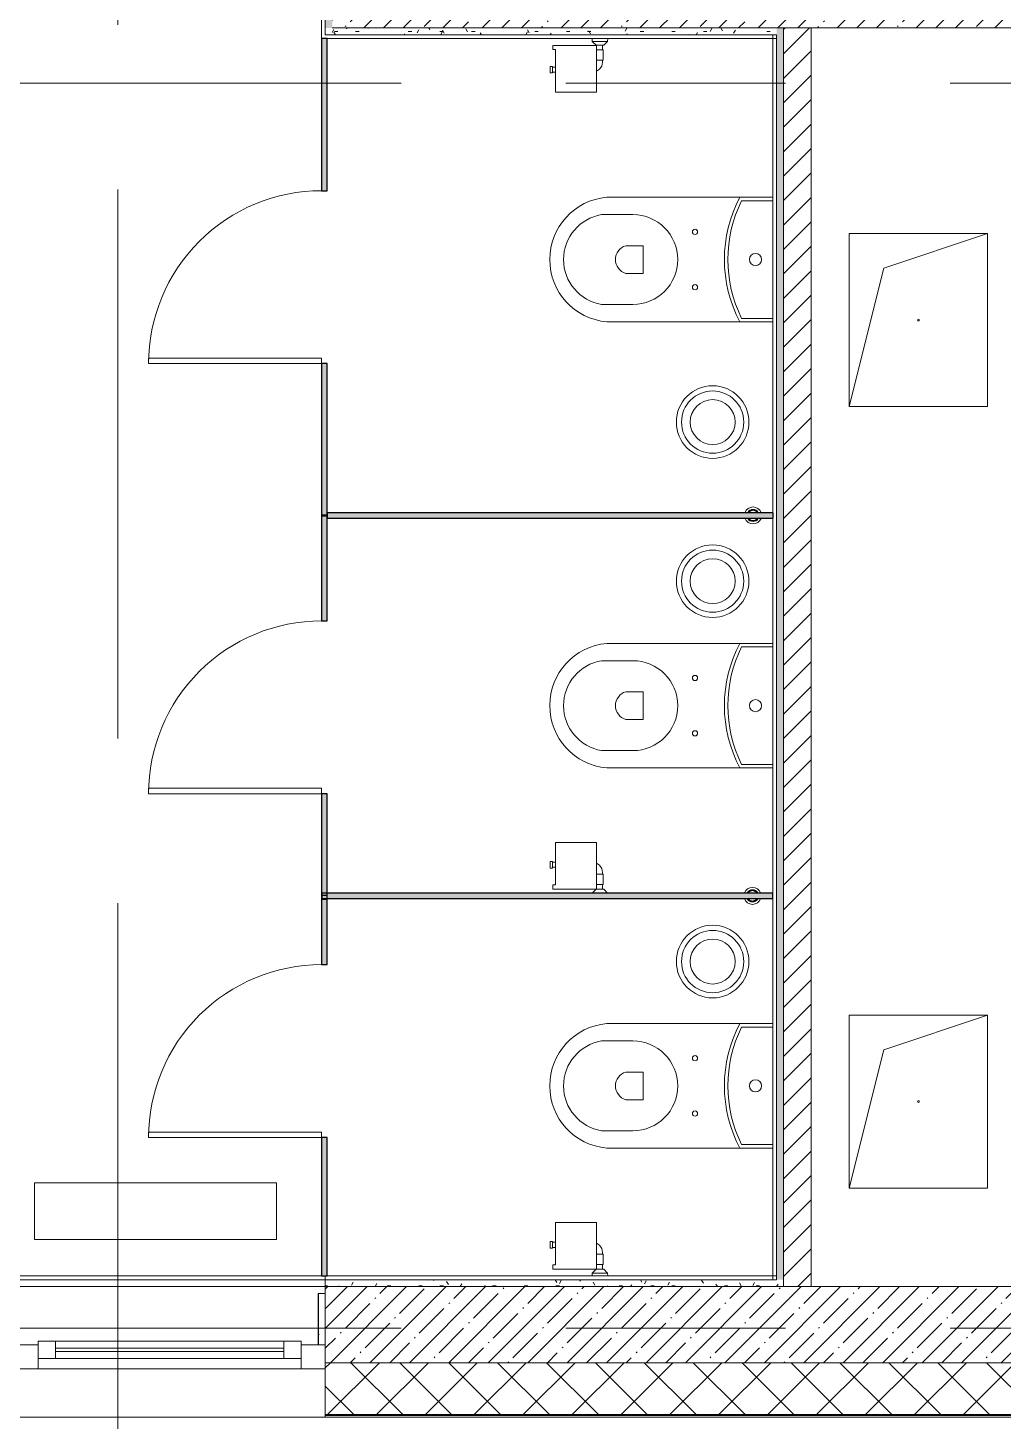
# Model space of a CAD drawing. Header units: millimetres. Extents: x 35881 to 234190, y -8553 to 29063.
# Drawn here: x 66200 to 69020, y -269 to 3760 of the extents above; entities that cross this region are included whole.
import ezdxf

# ---------------------------------------------------------------- set-up
doc = ezdxf.new("R2010")
doc.units = ezdxf.units.MM
doc.linetypes.add('Осевая', pattern=[3175, 635, -476.25, 1587.5, -476.25])
for name, color, linetype, lineweight in [('A-DETL-GENF', 7, 'Continuous', 9), ('A-DOOR', 7, 'Continuous', 9), ('A-GENM', 7, 'Continuous', 9), ('A-GENM-1', 7, 'Continuous', 25), ('A-GLAZ', 7, 'Continuous', 9), ('A-GLAZ-1', 7, 'Continuous', 13), ('A-WALL', 7, 'Continuous', 9), ('I-WALL', 7, 'Continuous', 9), ('M-EQPM', 7, 'Continuous', 9), ('P-SANR-FIXT', 7, 'Continuous', 9), ('Оси', 7, 'Continuous', 9), ('Оси-2', 7, 'Осевая', 9)]:
    doc.layers.add(name, color=color, linetype=linetype, lineweight=lineweight)
for name, color, linetype, lineweight, true_color in [('A-WALL-1', 7, 'Continuous', 9, 0x3c3c3c), ('A-WALL-FNSH-1', 7, 'Continuous', 9, 0x3c3c3c), ('M-EQPM-1', 7, 'Continuous', 9, 0xd4d4d4)]:
    doc.layers.add(name, color=color, linetype=linetype, lineweight=lineweight, true_color=true_color)
pattern_1 = [(45, (0, 0), (-57.02463, 57.02463), []), (45, (57.025, 0), (-57.02463, 57.02463), [100.806, -20.161, 3.353, -16.808])]
pattern_2 = [(0, (0, 0), (121.92, 30.48), [10.058, -81.382, 10.058, -81.382, -487.68]), (0, (0, 0), (121.92, 30.48), [-182.88, 10.058, -172.822, 10.058, -81.382, -213.36]), (0, (0, 0), (121.92, 30.48), [-457.2, 10.058, -50.902, 10.058, -142.342]), (120, (45.72, 15.24), (-87.356454, 90.345817), [10.058, -81.382, 10.058, -81.382, -487.68]), (120, (45.72, 15.24), (-87.356454, 90.345817), [-182.88, 10.058, -172.822, 10.058, -81.382, -213.36]), (120, (45.72, 15.24), (-87.356454, 90.345817), [-457.2, 10.058, -50.902, 10.058, -142.342]), (240, (60.96, 76.2), (-34.563546, -120.825817), [10.058, -81.382, 10.058, -81.382, -487.68]), (240, (60.96, 76.2), (-34.563546, -120.825817), [-182.88, 10.058, -172.822, 10.058, -81.382, -213.36]), (240, (60.96, 76.2), (-34.563546, -120.825817), [-457.2, 10.058, -50.902, 10.058, -142.342])]

# ---------------------------------------------------------------- blocks, each defined once
blk = doc.blocks.new('120_Окно_СКБ_1Ст - 120_Окно_СКБ_1Ст 900х2500_h_-20664874-План размещения напольных электротехнических лючков и розеток 1 этажа в осях 12-23')
at = {"layer": 'A-GLAZ'}
for p, q in [((450, -57), (-450, -57)), ((-330, -107), (330, -107)), ((330, -117), (-330, -117)), ((-430, -127), (-380, -127)), ((380, -127), (430, -127))]:
    blk.add_line(p, q, dxfattribs=at)
at = {"layer": 'A-GLAZ-1'}
for p, q in [((-450, -127), (-450, -57)), ((-450, -57), (-380, -57)), ((-380, -57), (-380, -127)), ((380, -127), (380, -57)), ((380, -57), (450, -57)), ((450, -57), (450, -127)), ((380, -87), (-380, -87)), ((-380, -87), (-380, -137)), ((-330, -137), (-330, -87)), ((330, -137), (330, -87)), ((380, -137), (380, -87)), ((-380, -127), (-450, -127)), ((-380, -137), (380, -137)), ((450, -127), (380, -127))]:
    blk.add_line(p, q, dxfattribs=at)
blk = doc.blocks.new('131_Сантехническая перегородка_Дверь_ поз_4 - СД-1-30830986-План размещения напольных электротехнических лючков и розеток 1 этажа в осях 12-23')
at = {"layer": 'A-GENM'}
for points in [[(-190, -8), (250, -8), (250, 8), (-190, 8)], [(750, -8), (1190, -8), (1190, 8), (750, 8)]]:
    blk.add_hatch(color=256, dxfattribs=at).paths.add_polyline_path(points)
at = {"layer": 'A-DOOR'}
for p, q in [((266, 508), (250, 508)), ((250, 8), (250, 508)), ((266, 8), (266, 508)), ((266, 8), (250, 8))]:
    blk.add_line(p, q, dxfattribs=at)
blk.add_arc((250, 8), 500, 360, 90, dxfattribs=at)
at = {"layer": 'A-GENM-1'}
for p, q in [((250, 8), (-190, 8)), ((-190, 8), (-190, -8)), ((250, -8), (250, 8)), ((1190, 8), (750, 8)), ((750, 8), (750, -8)), ((1190, -8), (1190, 8)), ((-190, -8), (250, -8)), ((750, -8), (1190, -8))]:
    blk.add_line(p, q, dxfattribs=at)
blk = doc.blocks.new('131_Сантехническая перегородка_Дверь - СД-1-30819167-План размещения напольных электротехнических лючков и розеток 1 этажа в осях 12-23')
at = {"layer": 'A-GENM'}
for points in [[(0, -8), (305.2, -8), (305.2, 8), (0, 8)], [(805.2, -8), (1110.4, -8), (1110.4, 8), (805.2, 8)]]:
    blk.add_hatch(color=256, dxfattribs=at).paths.add_polyline_path(points)
at = {"layer": 'A-DOOR'}
for p, q in [((321.2, 508), (305.2, 508)), ((305.2, 8), (305.2, 508)), ((321.2, 8), (321.2, 508)), ((321.2, 8), (305.2, 8))]:
    blk.add_line(p, q, dxfattribs=at)
blk.add_arc((305.2, 8), 500, 360, 90, dxfattribs=at)
at = {"layer": 'A-GENM-1'}
for p, q in [((305.2, 8), (0, 8)), ((0, 8), (0, -8)), ((305.2, -8), (305.2, 8)), ((1110.4, 8), (805.2, 8)), ((805.2, 8), (805.2, -8)), ((1110.4, -8), (1110.4, 8)), ((0, -8), (305.2, -8)), ((805.2, -8), (1110.4, -8))]:
    blk.add_line(p, q, dxfattribs=at)
blk = doc.blocks.new('131_Сантехническая перегородка - СП-4-30819166-План размещения напольных электротехнических лючков и розеток 1 этажа в осях 12-23')
at = {"layer": 'A-GENM'}
blk.add_hatch(color=256, dxfattribs=at).paths.add_polyline_path([(1330, 8), (39.9, 8), (39.9, -8), (1330, -8)])
at = {"layer": 'A-GENM', "flags": 128}
for points in [[(111.4, 8), (111, 8.5), (110.7, 9), (110.3, 9.5), (109.9, 9.9), (109.5, 10.4), (109.1, 10.8), (108.6, 11.2), (108.2, 11.6), (107.7, 12), (107.2, 12.3), (106.7, 12.7), (106.2, 13), (105.7, 13.3), (105.2, 13.6), (104.6, 13.8), (104, 14), (103.5, 14.3), (102.9, 14.4), (102.3, 14.6), (101.7, 14.7), (101.1, 14.9), (100.6, 14.9), (100, 15), (99.4, 15.1), (98.7, 15.1), (98.1, 15.1), (97.5, 15), (96.9, 15), (96.3, 14.9), (95.8, 14.8), (95.2, 14.7), (94.6, 14.5), (94, 14.4), (93.4, 14.2), (92.9, 13.9), (92.3, 13.7), (91.8, 13.4), (91.2, 13.2), (90.7, 12.9), (90.2, 12.5), (89.7, 12.2), (89.2, 11.8), (88.8, 11.4), (88.3, 11), (87.9, 10.6), (87.5, 10.2), (87.1, 9.7), (86.7, 9.3), (86.3, 8.8), (86, 8.3), (85.8, 8)], [(85.8, -8), (86.1, -8.5), (86.5, -9), (86.9, -9.5), (87.2, -9.9), (87.6, -10.4), (88.1, -10.8), (88.5, -11.2), (89, -11.6), (89.4, -12), (89.9, -12.3), (90.4, -12.7), (90.9, -13), (91.5, -13.3), (92, -13.6), (92.6, -13.8), (93.1, -14), (93.7, -14.3), (94.3, -14.4), (94.8, -14.6), (95.4, -14.7), (96, -14.9), (96.6, -14.9), (97.2, -15), (97.8, -15.1), (98.4, -15.1), (99, -15.1), (99.6, -15), (100.2, -15), (100.8, -14.9), (101.4, -14.8), (102, -14.7), (102.6, -14.5), (103.2, -14.4), (103.7, -14.2), (104.3, -13.9), (104.8, -13.7), (105.4, -13.4), (105.9, -13.2), (106.4, -12.9), (106.9, -12.5), (107.4, -12.2), (107.9, -11.8), (108.4, -11.4), (108.8, -11), (109.3, -10.6), (109.7, -10.2), (110.1, -9.7), (110.5, -9.3), (110.8, -8.8), (111.2, -8.3), (111.4, -8)]]:
    blk.add_lwpolyline(points, dxfattribs=at)
at = {"layer": 'A-GENM'}
for radius, start, end in [(24.6, 19.9113, 160.0887), (17.6, 28.9731, 151.0269), (15.1, 78.8699, 146.2189), (15.1, 33.7811, 53.124), (24.6, 199.9113, 340.0887), (17.6, 208.9731, 331.0269), (15.1, 213.7811, 233.124), (15.1, 258.8699, 326.2189)]:
    blk.add_arc((98.6, 0), radius, start, end, dxfattribs=at)
at = {"layer": 'A-GENM-1'}
for p, q in [((1330, 8), (39.9, 8)), ((39.9, 8), (39.9, -8)), ((1330, -8), (1330, 8)), ((39.9, -8), (1330, -8))]:
    blk.add_line(p, q, dxfattribs=at)
blk = doc.blocks.new('131_Сантехническая перегородка - СП-4-29831414-План размещения напольных электротехнических лючков и розеток 1 этажа в осях 12-23')
at = {"layer": 'A-GENM'}
blk.add_hatch(color=256, dxfattribs=at).paths.add_polyline_path([(1330, 8), (25.5, 8), (25.5, -8), (1330, -8)])
at = {"layer": 'A-GENM', "flags": 128}
for points in [[(97, 8), (96.7, 8.5), (96.3, 9), (95.9, 9.5), (95.5, 9.9), (95.1, 10.4), (94.7, 10.8), (94.3, 11.2), (93.8, 11.6), (93.3, 12), (92.9, 12.3), (92.4, 12.7), (91.8, 13), (91.3, 13.3), (90.8, 13.6), (90.2, 13.8), (89.7, 14), (89.1, 14.3), (88.5, 14.4), (88, 14.6), (87.4, 14.7), (86.8, 14.9), (86.2, 14.9), (85.6, 15), (85, 15.1), (84.4, 15.1), (83.8, 15.1), (83.2, 15), (82.6, 15), (82, 14.9), (81.4, 14.8), (80.8, 14.7), (80.2, 14.5), (79.6, 14.4), (79.1, 14.2), (78.5, 13.9), (77.9, 13.7), (77.4, 13.4), (76.9, 13.2), (76.4, 12.9), (75.8, 12.5), (75.3, 12.2), (74.9, 11.8), (74.4, 11.4), (74, 11), (73.5, 10.6), (73.1, 10.2), (72.7, 9.7), (72.3, 9.3), (72, 8.8), (71.6, 8.3), (71.4, 8)], [(71.4, -8), (71.8, -8.5), (72.1, -9), (72.5, -9.5), (72.9, -9.9), (73.3, -10.4), (73.7, -10.8), (74.1, -11.2), (74.6, -11.6), (75.1, -12), (75.6, -12.3), (76.1, -12.7), (76.6, -13), (77.1, -13.3), (77.6, -13.6), (78.2, -13.8), (78.7, -14), (79.3, -14.3), (79.9, -14.4), (80.5, -14.6), (81.1, -14.7), (81.6, -14.9), (82.2, -14.9), (82.8, -15), (83.4, -15.1), (84, -15.1), (84.6, -15.1), (85.2, -15), (85.8, -15), (86.4, -14.9), (87, -14.8), (87.6, -14.7), (88.2, -14.5), (88.8, -14.4), (89.4, -14.2), (89.9, -13.9), (90.5, -13.7), (91, -13.4), (91.6, -13.2), (92.1, -12.9), (92.6, -12.5), (93.1, -12.2), (93.6, -11.8), (94, -11.4), (94.5, -11), (94.9, -10.6), (95.3, -10.2), (95.7, -9.7), (96.1, -9.3), (96.5, -8.8), (96.8, -8.3), (97, -8)]]:
    blk.add_lwpolyline(points, dxfattribs=at)
at = {"layer": 'A-GENM'}
for radius, start, end in [(24.6, 19.9113, 160.0887), (17.6, 28.9731, 151.0269), (15.1, 78.8699, 146.2189), (15.1, 33.7811, 53.124), (24.6, 199.9113, 340.0887), (17.6, 208.9731, 331.0269), (15.1, 213.7811, 233.124), (15.1, 258.8699, 326.2189)]:
    blk.add_arc((84.2, 0), radius, start, end, dxfattribs=at)
at = {"layer": 'A-GENM-1'}
for p, q in [((1330, 8), (25.5, 8)), ((25.5, 8), (25.5, -8)), ((1330, -8), (1330, 8)), ((25.5, -8), (1330, -8))]:
    blk.add_line(p, q, dxfattribs=at)
blk = doc.blocks.new('GM_Отверстие прямоугольное _в плите_ - Отверстие-21609437-План размещения напольных электротехнических лючков и розеток 1 этажа в осях 12-23')
at = {"layer": 'A-GENM'}
for p, q in [((-200, -250), (-200, 250)), ((-200, 250), (200, 250)), ((200, 250), (-200, 250)), ((-200, 250), (-200, -250)), ((-100, 150), (200, 250)), ((200, 250), (200, -250)), ((200, -250), (200, 250)), ((-200, -250), (-100, 150)), ((200, -250), (-200, -250)), ((-200, -250), (200, -250))]:
    blk.add_line(p, q, dxfattribs=at)
for start, end in [(360, 180), (180, 360)]:
    blk.add_arc((0, 0), 2.5, start, end, dxfattribs=at)
blk = doc.blocks.new('radiator_prado_classic_z_tip_30_po exemplyaru - Classic Z Тип 30-500-30677900-План размещения напольных электротехнических лючков и розеток 1 этажа в осях 12-23')
at = {"layer": 'M-EQPM-1'}
for p, q in [((0, 228), (0, 64)), ((700, 228), (0, 228)), ((700, 64), (700, 228)), ((0, 64), (700, 64))]:
    blk.add_line(p, q, dxfattribs=at)
blk = doc.blocks.new('WC Seat_2 with Cistern-Wall Based - 640 x 360mm-30580118-План размещения напольных электротехнических лючков и розеток 1 этажа в осях 12-23')
at = {"layer": 'P-SANR-FIXT'}
for p, q in [((-55, 485.5), (-55, 100.5)), ((-5, 410.5), (-5, 500.5)), ((255, 500.5), (255, 410.5)), ((305, 100.5), (305, 485.5)), ((85, 430.5), (85, 380.5)), ((165, 380.5), (165, 430.5)), ((85, 380.5), (165, 380.5)), ((-55, 100.5), (-55, 5.5)), ((-45, 5.5), (-45, 95.6)), ((295, 95.6), (295, 5.5)), ((305, 5.5), (305, 100.5))]:
    blk.add_line(p, q, dxfattribs=at)
for centre, radius, start, end in [((125, 469.8), 180.7, 4.9791, 175.0209), ((125, 478.7), 131.8, 9.5273, 170.4727), ((125, 418.8), 41.7, 16.2602, 163.7398), ((125, 410.5), 130, 180, 360), ((45, 230.5), 7.5, 0, 180), ((45, 230.5), 7.5, 180, 360), ((205, 230.5), 7.5, 0, 180), ((205, 230.5), 7.5, 180, 360), ((125, -237), 382.5, 61.9275, 118.0725), ((125, -247), 382.5, 63.6122, 116.3878), ((125, 55.5), 17.5, 0, 180), ((125, 55.5), 17.5, 180, 360)]:
    blk.add_arc(centre, radius, start, end, dxfattribs=at)
blk = doc.blocks.new('мусорная корзина - Round_ Metal-30590745-План размещения напольных электротехнических лючков и розеток 1 этажа в осях 12-23')
at = {"layer": 'P-SANR-FIXT'}
for radius, start, end in [(105, 0, 180), (90, 360, 180), (65, 0, 180), (105, 180, 360), (90, 180, 360), (65, 180, 360)]:
    blk.add_arc((0, 0), radius, start, end, dxfattribs=at)
blk = doc.blocks.new('131_Сантехническая перегородка_Дверь_сдвиг_ - СД-1-30823593-План размещения напольных электротехнических лючков и розеток 1 этажа в осях 12-23')
at = {"layer": 'A-GENM'}
for points in [[(0, -8), (400, -8), (400, 8), (0, 8)], [(900, -8), (1100, -8), (1100, 8), (900, 8)]]:
    blk.add_hatch(color=256, dxfattribs=at).paths.add_polyline_path(points)
at = {"layer": 'A-DOOR'}
for p, q in [((416, 508), (400, 508)), ((400, 8), (400, 508)), ((416, 8), (416, 508)), ((416, 8), (400, 8))]:
    blk.add_line(p, q, dxfattribs=at)
blk.add_arc((400, 8), 500, 360, 90, dxfattribs=at)
at = {"layer": 'A-GENM-1'}
for p, q in [((400, 8), (0, 8)), ((0, 8), (0, -8)), ((400, -8), (400, 8)), ((1100, 8), (900, 8)), ((900, 8), (900, -8)), ((1100, -8), (1100, 8)), ((0, -8), (400, -8)), ((900, -8), (1100, -8))]:
    blk.add_line(p, q, dxfattribs=at)
blk = doc.blocks.new('Sanitary_Toilet-Accessories_Gessi_Wall-mounted-paper-roll-holder-65449 - Chrome-30913797-План размещения напольных электротехнических лючков и розеток 1 этажа в осях 12-23')
at = {"layer": 'A-DETL-GENF'}
for p, q in [((67725.5, 1347.5), (67725.5, 1404.7)), ((67725.5, 1404.7), (67844.5, 1404.7)), ((67844.5, 1404.7), (67844.5, 1344.4)), ((67710.5, 1330.5), (67710.5, 1349.5)), ((67710.5, 1349.5), (67716.5, 1349.5)), ((67716.5, 1330.5), (67710.5, 1330.5)), ((67716.5, 1349.5), (67716.5, 1347.5)), ((67716.5, 1347.5), (67716.5, 1332.5)), ((67716.5, 1347.5), (67725.5, 1347.5)), ((67725.5, 1332.5), (67716.5, 1332.5)), ((67716.5, 1332.5), (67716.5, 1330.5)), ((67725.5, 1332.5), (67725.5, 1347.5)), ((67725.5, 1281.7), (67725.5, 1332.5)), ((67844.5, 1269), (67844.5, 1344.4)), ((67844.5, 1344.4), (67852.9, 1338.9)), ((67852.9, 1338.9), (67859.3, 1329.3)), ((67861.5, 1312.5), (67844.5, 1312.5)), ((67859.3, 1329.3), (67861.5, 1318)), ((67861.5, 1318), (67861.5, 1312.5)), ((67861.5, 1312.5), (67863, 1312.5)), ((67863, 1312.5), (67863, 1282.5)), ((67718, 1269.7), (67718, 1281.7)), ((67718, 1281.7), (67725.5, 1281.7)), ((67844.5, 1269.7), (67718, 1269.7)), ((67831.6, 1258), (67843, 1269)), ((67843, 1269), (67846.5, 1269)), ((67861.5, 1282.5), (67844.5, 1282.5)), ((67846.5, 1269), (67844.5, 1269.7)), ((67844.5, 1269), (67863, 1269)), ((67863, 1282.5), (67861.5, 1282.5)), ((67861.5, 1282.5), (67861.5, 1269)), ((67861.5, 1269), (67865, 1269)), ((67865, 1269), (67876.4, 1258))]:
    blk.add_line(p, q, dxfattribs=at)
blk = doc.blocks.new('Sanitary_Toilet-Accessories_Gessi_Wall-mounted-paper-roll-holder-65449 - Chrome-V234-План размещения напольных электротехнических лючков и розеток 1 этажа в осях 12-23')
at = {"layer": 'A-DETL-GENF'}
for p, q in [((67725.5, 248.5), (67725.5, 305.7)), ((67725.5, 305.7), (67844.5, 305.7)), ((67844.5, 305.7), (67844.5, 245.4)), ((67710.5, 231.5), (67710.5, 250.5)), ((67710.5, 250.5), (67716.5, 250.5)), ((67716.5, 250.5), (67716.5, 248.5)), ((67716.5, 248.5), (67716.5, 233.5)), ((67716.5, 248.5), (67725.5, 248.5)), ((67725.5, 233.5), (67725.5, 248.5)), ((67844.5, 170), (67844.5, 245.4)), ((67844.5, 245.4), (67852.9, 239.9)), ((67716.5, 231.5), (67710.5, 231.5)), ((67725.5, 233.5), (67716.5, 233.5)), ((67716.5, 233.5), (67716.5, 231.5)), ((67725.5, 182.7), (67725.5, 233.5)), ((67861.5, 213.5), (67844.5, 213.5)), ((67852.9, 239.9), (67859.3, 230.3)), ((67859.3, 230.3), (67861.5, 219)), ((67861.5, 219), (67861.5, 213.5)), ((67861.5, 213.5), (67863, 213.5)), ((67863, 213.5), (67863, 183.5)), ((67718, 170.7), (67718, 182.7)), ((67718, 182.7), (67725.5, 182.7)), ((67844.5, 170.7), (67718, 170.7)), ((67831.6, 159), (67843, 170)), ((67843, 170), (67846.5, 170)), ((67861.5, 183.5), (67844.5, 183.5)), ((67846.5, 170), (67844.5, 170.7)), ((67844.5, 170), (67863, 170)), ((67863, 183.5), (67861.5, 183.5)), ((67861.5, 183.5), (67861.5, 170)), ((67861.5, 170), (67865, 170)), ((67865, 170), (67876.4, 159)), ((67831.5, 151), (67831.6, 159)), ((67876.4, 159), (67831.6, 159)), ((67876.4, 159), (67876.5, 151))]:
    blk.add_line(p, q, dxfattribs=at)
blk = doc.blocks.new('Sanitary_Toilet-Accessories_Gessi_Wall-mounted-paper-roll-holder-65449 - Chrome-V235-План размещения напольных электротехнических лючков и розеток 1 этажа в осях 12-23')
at = {"layer": 'A-DETL-GENF'}
for p, q in [((69685.5, 305.7), (69685.5, 245.4)), ((69804.5, 305.7), (69685.5, 305.7)), ((69804.5, 248.5), (69804.5, 305.7)), ((69685.5, 245.4), (69677.1, 239.9)), ((69685.5, 170), (69685.5, 245.4)), ((69804.5, 233.5), (69804.5, 248.5)), ((69813.5, 248.5), (69804.5, 248.5)), ((69813.5, 250.5), (69813.5, 248.5)), ((69819.5, 250.5), (69813.5, 250.5)), ((69813.5, 248.5), (69813.5, 233.5)), ((69819.5, 231.5), (69819.5, 250.5)), ((69667, 213.5), (69667, 183.5)), ((69668.5, 213.5), (69667, 213.5)), ((69670.7, 230.3), (69668.5, 219)), ((69668.5, 219), (69668.5, 213.5)), ((69668.5, 213.5), (69685.5, 213.5)), ((69677.1, 239.9), (69670.7, 230.3)), ((69804.5, 233.5), (69813.5, 233.5)), ((69804.5, 182.7), (69804.5, 233.5)), ((69813.5, 233.5), (69813.5, 231.5)), ((69813.5, 231.5), (69819.5, 231.5)), ((69665, 170), (69653.6, 159)), ((69668.5, 170), (69665, 170)), ((69667, 183.5), (69668.5, 183.5)), ((69685.5, 170), (69667, 170)), ((69668.5, 183.5), (69685.5, 183.5)), ((69668.5, 183.5), (69668.5, 170)), ((69683.5, 170), (69685.5, 170.7)), ((69687, 170), (69683.5, 170)), ((69685.5, 170.7), (69812, 170.7)), ((69698.4, 159), (69687, 170)), ((69812, 182.7), (69804.5, 182.7)), ((69812, 170.7), (69812, 182.7)), ((69653.6, 159), (69653.5, 151)), ((69653.6, 159), (69698.4, 159)), ((69698.5, 151), (69698.4, 159))]:
    blk.add_line(p, q, dxfattribs=at)

msp = doc.modelspace()

# ---------------------------------------------------------------- hatches: boundary and pattern name
at = {"layer": 'A-WALL'}
h = msp.add_hatch(dxfattribs=at)
h.set_pattern_fill('FP_17', color=256, style=0, pattern_type=2)
h.set_pattern_definition([(45, (0, 0), (-70.71068, 70.71068), []), (135, (0, 0), (-70.71068, -70.71068), [])])
h.paths.add_polyline_path([(75358.8, -250), (75700, -250), (75700, -100), (73980, -100), (73980, -250), (74631.4, -250)])
h.paths.add_polyline_path([(70660, -250), (70660, -100), (67060, -100), (67060, -250), (70267, -250)])
h.paths.add_polyline_path([(72280, -250), (72280, -100), (71560, -100), (71560, -250), (71721.8, -250)])
h.paths.add_polyline_path([(65160, -250), (66160, -250), (66160, -100), (65160, -100)])
h.paths.add_polyline_path([(63710, -250), (64260, -250), (64260, -100), (63710, -100)])
h.paths.add_polyline_path([(61410, -250), (61610, -250), (61610, -100), (60910, -100), (60910, -250)])
h.paths.add_polyline_path([(60010, -250), (60010, -100), (59260, -100), (59260, -250)])
h.paths.add_polyline_path([(57160, -250), (57160, -100), (56410, -100), (56410, -250), (56910, -250)])
h.paths.add_polyline_path([(52809.7, -250), (53310, -250), (53310, -100), (51871.5, -100), (51871.5, -250)])
h.paths.add_polyline_path([(49771.5, -250), (49771.5, -100), (49060, -100), (49060, -250)])
h.paths.add_polyline_path([(47910, -250), (48160, -250), (48160, -100), (47410, -100), (47410, -250)])
h.paths.add_polyline_path([(44081, -250), (44310, -250), (44310, -100), (42737.5, -100), (42737.5, -250), (43410, -250)])
h.paths.add_polyline_path([(40637.5, -250), (40637.5, -100), (39940, -100), (39940, -250)])
h.paths.add_polyline_path([(39040, -250), (39040, -100), (38742.7, -100), (38742.7, -250)])
at = {"layer": 'I-WALL'}
h = msp.add_hatch(dxfattribs=at)
h.set_pattern_fill('FP_58', color=256, style=0, pattern_type=2)
h.set_pattern_definition(pattern_2)
h.paths.add_polyline_path([(67060, 3760), (67080, 3760), (67080, 7680), (67060, 7680), (67060, 3873.5)])
h = msp.add_hatch(dxfattribs=at)
h.set_pattern_fill('FP_1', color=256, style=0, pattern_type=2)
h.set_pattern_definition(pattern_1)
h.paths.add_polyline_path([(70420, 3760), (70420, 3980), (67080, 3980), (67080, 3760), (70267, 3760)])
h = msp.add_hatch(dxfattribs=at)
h.set_pattern_fill('FP_58', color=256, style=0, pattern_type=2)
h.set_pattern_definition(pattern_2)
h.paths.add_polyline_path([(68365, 3740), (68365, 3760), (67060, 3760), (67060, 3740), (68354, 3740)])
h = msp.add_hatch(dxfattribs=at)
h.set_pattern_fill('FP_58', color=256, style=0, pattern_type=2)
h.set_pattern_definition(pattern_2)
h.paths.add_polyline_path([(68365, 140), (68385, 140), (68385, 3760), (68365, 3760), (68365, 151)])
h = msp.add_hatch(dxfattribs=at)
h.set_pattern_fill('FP_38', color=256, style=0, pattern_type=2)
h.set_pattern_definition([(45, (0, 0), (-35.35534, 35.35534), [])])
h.paths.add_polyline_path([(68385, 120), (68465, 120), (68465, 3760), (68385, 3760), (68385, 219.9)])
h = msp.add_hatch(dxfattribs=at)
h.set_pattern_fill('FP_58', color=256, style=0, pattern_type=2)
h.set_pattern_definition(pattern_2)
h.paths.add_polyline_path([(68385, 120), (68385, 140), (67060, 140), (67060, 120), (67357.5, 120)])
h.paths.add_polyline_path([(66085, 120), (66085, 140), (65930, 140), (65930, 120)])
h = msp.add_hatch(dxfattribs=at)
h.set_pattern_fill('FP_1', color=256, style=0, pattern_type=2)
h.set_pattern_definition(pattern_1)
h.paths.add_polyline_path([(70267, -100), (70660, -100), (70660, 120), (67060, 120), (67060, -100), (68812.3, -100)])
h.paths.add_polyline_path([(71721.8, -100), (71860, -100), (71860, 120), (71560, 120), (71560, -100)])
h.paths.add_polyline_path([(65910, -100), (66160, -100), (66160, 120), (65910, 120)])
h = msp.add_hatch(dxfattribs=at)
h.set_pattern_fill('FP_58', color=256, style=0, pattern_type=2)
h.set_pattern_definition(pattern_2)
h.paths.add_polyline_path([(67060, -48), (67060, 100), (67040, 100), (67040, -48)])

# ---------------------------------------------------------------- linework, layer by layer
at = {"layer": 'A-WALL'}
for p, q in [((68365, 3740), (68354, 3740)), ((68365, 140), (68365, 3740)), ((68365, 140), (67060, 140)), ((70660, -100), (67060, -100)), ((67060, -258), (66160, -258)), ((67060, -250), (70660, -250)), ((67060, -253), (70660, -253))]:
    msp.add_line(p, q, dxfattribs=at)
at = {"layer": 'A-WALL-1'}
for p, q in [((70420, 3760), (67080, 3760)), ((68385, 3760), (68385, 120)), ((68465, 120), (68465, 3760)), ((67060, 140), (67060, -250)), ((67040, 100), (67040, -48)), ((67060, 100), (67040, 100)), ((67060, 120), (68385, 120)), ((68385, 120), (70697.5, 120)), ((67040, -48), (67060, -48))]:
    msp.add_line(p, q, dxfattribs=at)
at = {"layer": 'A-WALL-FNSH-1'}
for p, q in [((67049, 7649), (67049, 3729)), ((67060, 3740), (67060, 7649)), ((67049, 3729), (68365, 3729)), ((68354, 3740), (67060, 3740)), ((68354, 3740), (68354, 140)), ((68365, 151), (67060, 151)), ((67060, 151), (67060, 140)), ((67039, 100), (67039, -48)), ((67040, 100), (67039, 100)), ((67039, -48), (67040, -48)), ((67060, -250), (67060, -258)), ((67060, -258), (70660, -258))]:
    msp.add_line(p, q, dxfattribs=at)
at = {"layer": 'I-WALL'}
for p, q in [((66171, 151), (67049, 151)), ((66171, 140), (67060, 140)), ((66160, 120), (67060, 120))]:
    msp.add_line(p, q, dxfattribs=at)
at = {"layer": 'Оси'}
msp.add_line((66460, -1906.3), (66460, 593.7), dxfattribs=at)
at = {"layer": 'Оси-2'}
for p, q in [((66460, 593.7), (66460, 24898.1)), ((39180.8, 3600), (82200, 3600)), ((39180.8, 0), (82200, 0))]:
    msp.add_line(p, q, dxfattribs=at)

# ---------------------------------------------------------------- block references
at = {"layer": 'A-GENM'}
for name, p, rotation in [('131_Сантехническая перегородка_Дверь_ поз_4 - СД-1-30830986-План размещения напольных электротехнических лючков и розеток 1 этажа в осях 12-23', (67057, 2539), 89.99999999997657), ('131_Сантехническая перегородка_Дверь - СД-1-30819167-План размещения напольных электротехнических лючков и розеток 1 этажа в осях 12-23', (67057, 1240), 89.99999999997657), ('131_Сантехническая перегородка - СП-4-30819166-План размещения напольных электротехнических лючков и розеток 1 этажа в осях 12-23', (68395.3, 2350), 180), ('131_Сантехническая перегородка_Дверь_сдвиг_ - СД-1-30823593-План размещения напольных электротехнических лючков и розеток 1 этажа в осях 12-23', (67057, 151), 89.99999999997657), ('131_Сантехническая перегородка - СП-4-29831414-План размещения напольных электротехнических лючков и розеток 1 этажа в осях 12-23', (68379.5, 1250), 180)]:
    msp.add_blockref(name, p, dxfattribs=dict(at, rotation=rotation))
for p in [(68775, 2915), (68775, 655)]:
    msp.add_blockref('GM_Отверстие прямоугольное _в плите_ - Отверстие-21609437-План размещения напольных электротехнических лючков и розеток 1 этажа в осях 12-23', p, dxfattribs=at)
at = {"layer": 'A-GLAZ', "rotation": 180}
msp.add_blockref('120_Окно_СКБ_1Ст - 120_Окно_СКБ_1Ст 900х2500_h_-20664874-План размещения напольных электротехнических лючков и розеток 1 этажа в осях 12-23', (66610, -175), dxfattribs=at)
at = {"layer": 'M-EQPM'}
msp.add_blockref('radiator_prado_classic_z_tip_30_po exemplyaru - Classic Z Тип 30-500-30677900-План размещения напольных электротехнических лючков и розеток 1 этажа в осях 12-23', (66218.7, 192), dxfattribs=at)
at = {"layer": 'P-SANR-FIXT'}
for name, p, rotation in [('Sanitary_Toilet-Accessories_Gessi_Wall-mounted-paper-roll-holder-65449 - Chrome-V235-План размещения напольных электротехнических лючков и розеток 1 этажа в осях 12-23', (137530, 3880), 180), ('WC Seat_2 with Cistern-Wall Based - 640 x 360mm-30580118-План размещения напольных электротехнических лючков и розеток 1 этажа в осях 12-23', (68359.5, 2965), 89.99999999999986), ('WC Seat_2 with Cistern-Wall Based - 640 x 360mm-30580118-План размещения напольных электротехнических лючков и розеток 1 этажа в осях 12-23', (68359.5, 1675), 89.99999999999986), ('WC Seat_2 with Cistern-Wall Based - 640 x 360mm-30580118-План размещения напольных электротехнических лючков и розеток 1 этажа в осях 12-23', (68359.5, 575.5), 89.99999999999986)]:
    msp.add_blockref(name, p, dxfattribs=dict(at, rotation=rotation))
for name, p in [('мусорная корзина - Round_ Metal-30590745-План размещения напольных электротехнических лючков и розеток 1 этажа в осях 12-23', (68180, 2620)), ('мусорная корзина - Round_ Metal-30590745-План размещения напольных электротехнических лючков и розеток 1 этажа в осях 12-23', (68180, 2160)), ('Sanitary_Toilet-Accessories_Gessi_Wall-mounted-paper-roll-holder-65449 - Chrome-30913797-План размещения напольных электротехнических лючков и розеток 1 этажа в осях 12-23', (0, 0)), ('мусорная корзина - Round_ Metal-30590745-План размещения напольных электротехнических лючков и розеток 1 этажа в осях 12-23', (68180, 1060)), ('Sanitary_Toilet-Accessories_Gessi_Wall-mounted-paper-roll-holder-65449 - Chrome-V234-План размещения напольных электротехнических лючков и розеток 1 этажа в осях 12-23', (0, 0))]:
    msp.add_blockref(name, p, dxfattribs=at)

doc.saveas('drawing.dxf')
